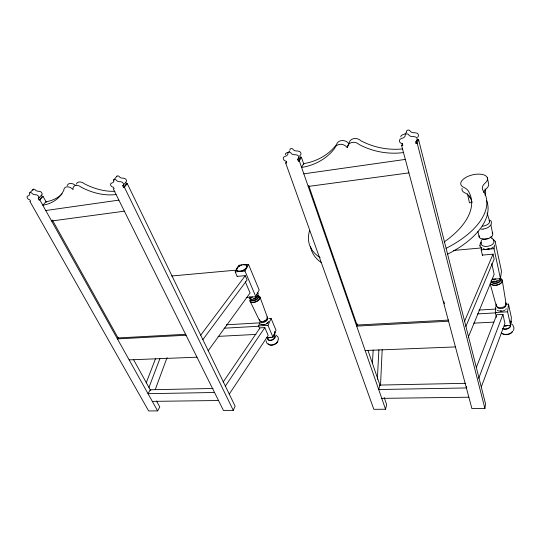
<?xml version="1.0" encoding="UTF-8"?>
<svg xmlns="http://www.w3.org/2000/svg" width="541" height="541" viewBox="0 0 541 541"><rect width="100%" height="100%" fill="white"/><g stroke="black" fill="none" stroke-linecap="round" stroke-linejoin="round"><path stroke-width="0.81" d="M481.05 242.605L481.382 240.136M380.506 385.584L382.183 349.675M377.361 379.248L378.889 349.79M372.384 363.437L373.195 350.013M278.5 339.457L278 336.935L275.734 335.021M506.051 325.56A6.113 3.807 -9.3 0 1 504.455 325.777L510.562 325.472L511.401 317.709L508.506 304.11L506.072 304.258M510.562 325.472L507.62 311.805L508.506 304.11M402.47 143.318L401.645 145.644L471.908 408.617L484.912 408.529L485.527 403.802L418.511 139.409L417.314 139.592L416.043 143.487L417.246 143.304L418.511 139.409M492.08 279.271L500.466 278.649L501.46 271.122L495.292 242.152M496.415 317.29L495.333 312.502L495.84 308.674M496.144 306.375L496.347 304.847M500.466 278.649L494.028 248.704L494.575 245.005M466.626 386.396L466.383 387.944L378.693 389.527L379.897 385.07L465.436 383.319M482.45 255.48L481.179 249.854L481.551 247.65M485.115 195.402L485.696 192.116L485 188.823M286.372 161.773L285.675 163.024L373.824 409.327L385.537 409.239L386.68 404.749L384.205 397.567M480.658 247.244L479.928 245.898L480.388 242.909M357.391 323.958L356.688 326.122L448.55 321.212M513.395 330.531C514.606 328.252 513.707 325.317 511.536 323.964M155.233 389.648L167.081 357.513M481.334 386.91L504.929 323.45L502.941 314.375L496.739 314.72L476.337 367.481M148.964 387.478L159.906 358.609M491.505 238.527L491.803 237.742M478.711 378.355L502.941 314.375M146.198 382.906L155.497 358.778M491.032 224.907L491.471 221.905L490.484 220.322M468.269 337.266L494.156 274.341L491.796 263.609M465.909 326.406L494.136 259.207L493.04 254.169L482.383 255.088M464.591 321.192L493.04 254.169M266.72 337.557L272.989 337.246L276.032 330.308L271.095 318.487L268.749 318.629M122.773 185.82L123.443 185.123A2.604 1.866 38.5 0 0 121.955 182.067L120.163 181.661A4.362 3.131 38.9 0 1 116.66 180.653A1.738 1.244 38.9 0 0 114.557 179.423A1.738 1.244 38.9 0 0 113.881 181.079A4.348 3.09 39.1 0 1 111.818 182.946L110.668 183.798A2.59 1.839 38.7 0 0 112.17 186.828L113.373 187.24L114.117 188.735L113.272 188.863L223.433 410.403L233.279 410.335L235.132 406.21L127.284 183.636L126.432 183.764L123.51 187.328L122.773 185.82L126.371 181.566A2.59 1.86 38.6 0 0 124.897 178.523L123.111 178.124A4.335 3.124 39.1 0 1 119.635 177.117A1.724 1.238 39 0 0 118.127 175.926A1.724 1.238 39 0 0 116.768 176.474M272.989 337.246L267.971 325.378L271.095 318.487M402.599 148.917A68.152 62.404 18.5 0 1 360.854 140.748A7.168 6.181 22.6 0 0 353.401 138.726A7.168 6.181 22.6 0 0 348.965 143.825A7.114 6.093 24.4 0 0 342.027 140.525A7.114 6.093 24.4 0 0 336.529 144.542A64.406 55.189 35.3 0 1 303.596 163.632L301.608 167.433A64.873 55.371 35.2 0 0 334.717 148.322A7.161 6.113 24.4 0 1 340.242 144.298A7.161 6.113 24.4 0 1 347.234 147.625L348.62 144.582M259.781 328.867L258.51 325.919L259.93 322.869M246.209 297.435L255.839 296.725L259.159 289.949L248.468 264.36L243.612 264.813A5.498 2.793 -23 0 1 244.809 264.813M255.839 296.725L244.965 271.014L248.468 264.36M300.329 157.357L301.378 157.201L299.369 160.975L298.314 161.13L300.329 157.357L299.937 156.227M298.314 161.13L297.719 159.426L298.733 157.539M237.201 276.532L235.2 271.893L238.784 265.266L242.003 264.968M46.35 202.334L43.077 196.424L39.811 199.872L39.047 199.987L38.255 198.574L38.81 197.925A2.502 1.643 39.9 0 0 37.214 195.064L35.55 194.679A4.193 2.759 40.3 0 1 32.298 193.712A1.67 1.096 40.2 0 0 30.289 192.549A1.67 1.096 40.2 0 0 29.809 194.097A4.179 2.725 40.3 0 1 28.085 195.822L27.111 196.613A2.489 1.623 40 0 0 28.714 199.453L29.843 199.845L30.634 201.245L29.877 201.36L148.64 410.944L157.62 410.876L159.764 406.933L156.491 401.03M118.269 337.631L117.438 338.903L186.057 335.237M229.195 394.213L268.187 335.467L264.826 327.582L260.045 327.846L223.122 382.108M225.299 386.179L264.826 327.582M208.129 350.818L250.07 292.979L245.269 281.705M202.861 339.62L247.095 279.995L245.262 275.673L237.147 276.377M200.711 335.177L245.262 275.673M123.51 187.328L124.369 187.2L127.284 183.636M113.955 179.727L116.944 176.204M39.047 199.987L42.313 196.539L43.077 196.424M38.255 198.574L42.083 194.483A2.489 1.643 40 0 0 40.501 191.636L38.851 191.25A4.166 2.752 40.4 0 1 35.611 190.29A1.657 1.096 40.3 0 0 33.792 189.127A1.657 1.096 40.3 0 0 32.981 190.324M29.769 192.833L33.102 189.418M417.49 137.387L417.99 136.873A3.023 2.658 12.6 0 0 417.043 133.14L414.771 132.687A5.065 4.477 12.9 0 1 410.409 131.537A2.015 1.772 13.9 0 0 408.002 130.077A2.015 1.772 13.9 0 0 406.514 132.146A5.018 4.429 15.1 0 1 406.156 132.734M114.307 179.571L113.657 180.268A2.577 1.839 38.8 0 0 113.549 180.762M299.748 155.659L300.681 154.854A2.813 2.347 29.5 0 0 299.491 151.399L297.422 150.973A4.713 3.949 30.3 0 1 293.425 149.877A1.88 1.562 30.5 0 0 289.915 149.979M297.719 159.426L298.659 158.614A2.833 2.353 29.5 0 0 297.455 155.152L295.372 154.712A4.747 3.963 30.2 0 1 291.349 153.61A1.893 1.569 30.4 0 0 289.056 152.237A1.893 1.569 30.4 0 0 287.913 154.138A4.72 3.909 31.1 0 1 285.066 156.295L283.511 157.289A2.82 2.326 30.4 0 0 284.742 160.718L286.108 161.177L286.716 162.868L285.675 163.024M401.645 145.644L402.829 145.468L402.342 143.636L400.861 143.155A3.023 2.637 15 0 1 399.867 139.443L401.72 138.354A5.058 4.443 15.3 0 0 405.155 135.994A2.029 1.779 14.1 0 1 406.656 133.918A2.029 1.779 14.1 0 1 409.077 135.385A5.099 4.49 13.1 0 0 413.473 136.548L415.758 137.008A3.043 2.664 12.9 0 1 416.719 140.755L415.569 141.641L416.043 143.487M45.755 210.517L118.871 200.123M303.832 173.83L405.324 159.406M51.598 220.985L124.376 211.186M308.208 186.449L408.928 172.89M471.908 202.557L469.473 202.834L467.417 193.779M171.68 275.984L236.491 270.115M453.453 250.463L481.923 247.886M235.2 271.893L244.965 271.014M481.179 249.854L494.028 248.704M226.327 324.803L260.072 322.835M478.9 310.054L495.766 309.073M258.51 325.919L267.971 325.378M495.333 312.502L507.62 311.805M224.096 328.204L258.49 326.264M477.595 313.902L496.104 312.854M185.779 334.284L118.066 337.942L52.389 220.099M448.773 320.076L357.04 325.033L308.688 185.475M218.016 336.38L255.954 334.419M473.713 323.153L493.926 322.111M129.15 359.88L196.971 357.188M365.148 350.507L455.421 346.923M481.091 229.174L482.964 229.127M213.14 388.479L150.249 389.763L148.018 393.686L214.527 392.482M152.319 401.381L218.517 400.509M381.757 398.365L468.858 397.222M261.12 324.546L260.187 323.991M498.579 310.933L497.233 310.311M493.426 239.562L495.624 241.78M249.144 298.253L249.841 298.706M268.377 344.482L266.821 343.089L266.057 340.688M492.337 238.128L493.798 240.846M468.567 195.382L470.21 197.776A84.781 43.449 -16.4 0 1 472.07 202.3M39.811 199.872L157.62 410.876M133.559 359.664L150.756 390.683M41.535 195.132L42.313 196.539M124.369 187.2L233.279 410.335M250.023 301.039L259.47 320.549M125.701 182.263L126.432 183.764M495.718 308.492L495.509 306.923M259.957 297.05L267.41 317.357M299.369 160.975L385.537 409.239M301.378 157.201L303.859 164.383M367.968 350.446L380.08 385.584M487.069 212.965L489.564 220.978M490.16 283.775L496.212 305.658M443.782 301.351L444.432 303.792M417.246 143.304L484.912 408.529M477.926 231.528L479.15 236.999M490.876 225.056L492.723 233.705M487.34 177.732L488.509 183.358A13.633 6.627 -13.1 0 1 486.224 188.843A16.122 7.932 -12 0 0 483.674 192.589M502.237 280.137L506.031 303.467M258.409 293.465L258.49 294.236M481.03 242.246L481.084 243.152M479.908 245.553L479.928 245.898M62.046 193.84A57.048 37.89 42.5 0 1 46.026 201.752L42.793 205.215A57.407 37.924 42.4 0 0 63.858 190.033A6.262 4.26 39.5 0 1 67.185 186.834A6.262 4.26 39.5 0 1 73.096 189.654A6.289 4.314 39.3 0 1 75.395 185.556A6.289 4.314 39.3 0 1 81.414 187.328A59.517 42.604 41.8 0 0 116.085 194.517M76.315 184.204A6.255 4.314 39.4 0 1 84.531 183.839A59.131 42.529 42 0 0 114.935 191.298M67.192 185.631A6.228 4.254 39.6 0 1 75.321 185.279M274.652 332.059A5.2 3.043 -23.3 0 1 273.962 334.663M269.546 337.3A5.2 3.043 -23.3 0 1 267.119 337.422M268.539 321.327A3.943 2.252 -23.2 0 1 265.557 324.329A3.943 2.252 -23.2 0 1 261.472 324.167M274.091 335.264A3.888 2.292 -23.3 0 1 274.26 338.335A3.888 2.292 -23.3 0 1 269.621 340.201A3.888 2.292 -23.3 0 1 267.863 337.773M274.76 335.927A3.888 2.292 -23.3 0 1 271.758 340.228A3.888 2.292 -23.3 0 1 267.984 338.057M274.355 331.707A5.2 3.043 -23.3 0 1 274.104 334.994M270.973 337.219A5.2 3.043 -23.3 0 1 266.28 337.449M277.905 339.816A5.167 3.07 -23.3 0 1 274.131 344.658A5.167 3.07 -23.3 0 1 268.322 343.67M277.675 341.263A5.167 3.07 -23.3 0 1 274.023 344.401A5.167 3.07 -23.3 0 1 269.35 344.61M257.415 295.927A4.064 2.198 -23.1 0 1 253.499 298.612M250.868 298.558A4.064 2.198 -23.1 0 1 250.321 298.199M267.829 322.409A3.943 2.252 -23.2 0 1 266.375 323.626M264.481 324.39A3.943 2.252 -23.2 0 1 261.912 324.289M257.705 295.826A5.139 2.8 -23.1 0 1 259.43 299.011A5.139 2.8 -23.1 0 1 253.797 302.27A5.139 2.8 -23.1 0 1 250.158 300.208M257.895 295.751A4.064 2.205 -23.1 0 1 255.163 299.849A4.064 2.205 -23.1 0 1 250.625 298.673M257.773 295.203A4.064 2.205 -23.1 0 1 255.677 298.348A4.064 2.205 -23.1 0 1 251.092 299.072M250.544 298.72A4.064 2.205 -23.1 0 1 250.233 298.226M267.105 317.479A3.949 2.245 -23.2 0 1 265.922 320.056M265.11 320.63A3.949 2.245 -23.2 0 1 263.203 321.395M261.364 321.503A3.949 2.245 -23.2 0 1 259.714 319.826M257.557 295.92A4.058 2.205 -23.1 0 1 256.333 299.91A4.058 2.205 -23.1 0 1 250.896 299.782M267.525 318.48A3.949 2.245 -23.2 0 1 267.599 319.082M267.41 319.738A3.949 2.245 -23.2 0 1 263.629 322.395A3.949 2.245 -23.2 0 1 260.207 321.422M257.313 292.417A4.727 2.549 -23.1 0 1 256.623 294.642M252.586 296.975A4.727 2.549 -23.1 0 1 249.536 296.914M257.82 295.697A5.356 2.915 -23.1 0 1 259.186 299.599A5.356 2.915 -23.1 0 1 252.147 302.426A5.356 2.915 -23.1 0 1 250.821 298.504M267.065 316.816A4.281 2.428 -23.2 0 1 264.245 321.266A4.281 2.428 -23.2 0 1 259.403 319.9M245.803 265.029A5.498 2.793 -23 0 1 243.409 270.5A5.498 2.793 -23 0 1 236.701 269.404M236.999 268.559A5.498 2.793 -23 0 1 237.627 267.687M238.54 266.848A5.498 2.793 -23 0 1 239.677 266.098M493.886 241.198A6.526 3.544 -11.7 0 1 487.813 246.304A6.526 3.544 -11.7 0 1 481.159 243.322M491.221 236.64A6.553 3.51 -11.9 0 1 490.072 237.499M488.11 238.405A6.553 3.51 -11.9 0 1 487.015 238.73M486.454 238.851A6.553 3.51 -11.9 0 1 482.187 238.824M479.576 236.897A6.553 3.51 -11.9 0 1 479.522 235.977M489.05 220.18A6.627 3.462 -12.2 0 1 488.455 223.791A6.627 3.462 -12.2 0 1 482.498 226.185M490.22 225.482A7.047 3.699 -12.1 0 1 483.032 229.032M492.182 232.84A6.992 3.74 -11.9 0 1 487.11 238.953A6.992 3.74 -11.9 0 1 479.096 236.018M489.199 248.691A6.512 3.55 -11.6 0 1 487.515 248.968M506.288 308.783A4.639 2.827 -9.7 0 1 505.74 309.506M504.942 310.149A4.639 2.827 -9.7 0 1 499.329 310.933M500.648 278.689A6.066 3.53 -10.6 0 1 499.336 284.181A6.066 3.53 -10.6 0 1 490.646 283.741M501.514 310.899A4.639 2.82 -9.7 0 1 500.337 310.872M500.033 278.324A4.795 2.786 -10.6 0 1 497.199 282.571A4.795 2.786 -10.6 0 1 491.086 281.124M499.965 279.251A4.801 2.779 -10.7 0 1 495.712 281.645A4.801 2.779 -10.7 0 1 491.187 280.583M500.161 278.926A4.795 2.786 -10.6 0 1 497.328 283.173A4.795 2.786 -10.6 0 1 491.221 281.726M505.97 305.442A4.646 2.82 -9.8 0 1 502.217 308.431A4.646 2.82 -9.8 0 1 497.213 307.389M496.848 306.72A4.646 2.82 -9.8 0 1 496.787 305.99M505.625 302.744A5.038 3.05 -9.9 0 1 501.392 307.619A5.038 3.05 -9.9 0 1 496.428 304.049M500.838 278.574A6.323 3.679 -10.6 0 1 499.471 284.289A6.323 3.679 -10.6 0 1 490.423 283.829M497.382 280.556A4.801 2.779 -10.7 0 1 496.198 280.928M494.954 281.11A4.801 2.779 -10.7 0 1 493.737 281.104M495.82 279.007A5.579 3.219 -10.8 0 1 492.959 279.217M505.652 303.548A4.653 2.813 -9.9 0 1 505.477 305.036M510.981 321.57A6.113 3.807 -9.3 0 1 510.663 322.585M510.285 325.046A4.571 2.861 -9.1 0 1 508.317 328.204A4.571 2.861 -9.1 0 1 503.265 328.658M510.352 325.371A4.571 2.861 -9.1 0 1 507.871 328.759A4.571 2.861 -9.1 0 1 502.454 328.563M510.961 320.948A6.113 3.807 -9.2 0 1 510.745 322.957M507.647 325.472A6.113 3.807 -9.2 0 1 504.543 326.149M512.577 331.505A6.073 3.828 -8.9 0 1 507.221 334.608A6.073 3.828 -8.9 0 1 501.439 332.958M512.516 331.207A6.073 3.828 -8.9 0 1 507.938 334.176A6.073 3.828 -8.9 0 1 502.231 333.425M493.439 246.926A6.506 3.55 -11.6 0 1 490.876 248.495M489.267 249.009A6.506 3.55 -11.6 0 1 485.946 249.306M484.459 249.076A6.506 3.55 -11.6 0 1 483.235 248.603M400.82 136.88A2.996 2.631 14.7 0 1 401.26 135.595L403.099 134.506A5.018 4.429 15.1 0 0 405.933 133.005M321.435 262.676A79.926 40.974 -16.5 0 1 310.554 246.439M320.11 257.665A80.271 40.676 -16.6 0 1 309.655 230.378M444.019 242.064A85.147 43.131 -16.5 0 0 468.939 192.136A27.422 13.599 -14.3 0 0 467.356 189.817L466.924 189.397A27.422 13.599 -14.3 0 0 463.583 187.26A13.694 6.58 -13.2 0 1 463.326 179.172L465.713 177.495A13.694 6.58 -13.2 0 1 483.336 174.709A13.694 6.58 -13.2 0 1 485.034 183.189A16.196 7.878 -12.2 0 0 483.005 190.398A81.535 41.461 -15.7 0 1 446.109 248.299M470.21 197.776A27.307 13.701 -14.2 0 0 468.621 195.436L468.195 195.017A27.307 13.701 -14.2 0 0 464.861 192.853A13.633 6.627 -13.1 0 1 462.075 188.369M486.596 200.589A81.184 41.765 -15.6 0 1 447.603 254.182M403.491 152.562A68.68 62.675 18.7 0 1 359.19 144.555A7.216 6.201 22.7 0 0 351.691 142.513A7.216 6.201 22.7 0 0 347.234 147.625M285.357 154.74A2.8 2.32 30.5 0 1 285.628 153.556L287.176 152.569A4.686 3.902 31.2 0 0 289.158 151.649M289.739 150.953A4.686 3.902 31.2 0 1 289.57 151.196M239.994 271.176A5.498 2.793 -23 0 0 246.831 265.8A5.498 2.793 -23 0 0 238.385 266.605A5.498 2.793 -23 0 0 239.994 271.176"/></g></svg>
